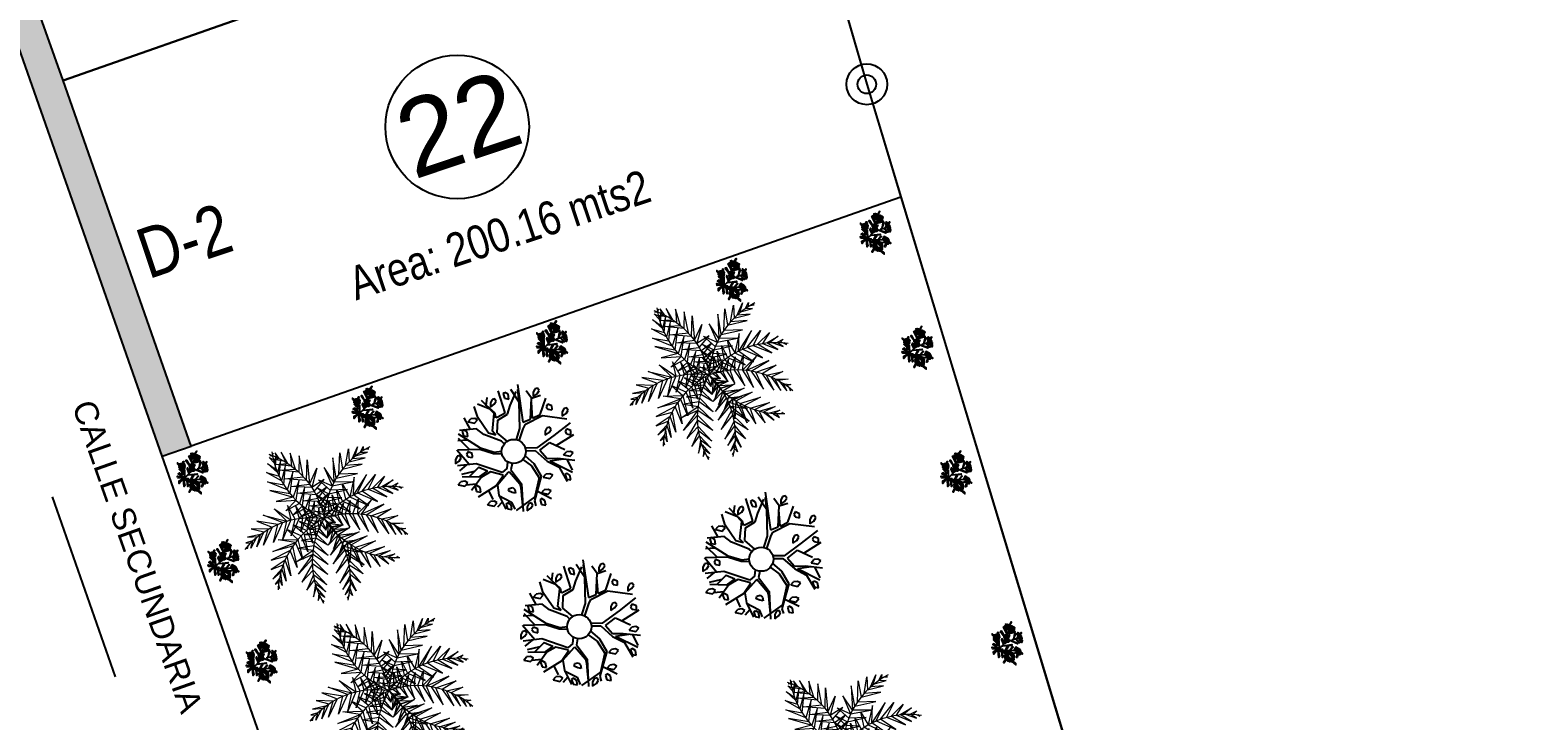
# Model space of a CAD drawing. Header units: metres. Extents: x 604533 to 608048, y 1310709 to 1311860.
# Drawn here: x 604725.62 to 604764.36, y 1311082.67 to 1311100.67 of the extents above; entities that cross this region are included whole.
import ezdxf

# ---------------------------------------------------------------- set-up
doc = ezdxf.new("R2010")
doc.units = ezdxf.units.M
doc.header["$LTSCALE"] = 0.0254
doc.header["$MEASUREMENT"] = 0
for name, color, linetype in [('ARBOLES', 102, 'Continuous'), ('CIRCULO', 1, 'Continuous'), ('FLORES', 7, 'Continuous'), ('MUEBLES', 1, 'Continuous'), ('PALME-1', 82, 'Continuous'), ('ROTULOS LOTES', 1, 'Continuous'), ('texto', 7, 'Continuous')]:
    doc.layers.add(name, color=color, linetype=linetype)
doc.styles.add('PUNTOS PI', font='arial.ttf', dxfattribs={"height": 8e-05})
doc.styles.add('ROTULOS', font='arial.ttf', dxfattribs={"height": 3})
doc.styles.add('TSN - Arial Narrow', font='ARIALN.TTF')

# ---------------------------------------------------------------- blocks, each defined once
blk = doc.blocks.new('A$C48C97B70')
at = {"layer": 'PALME-1', "lineweight": 5}
for p, q in [((2.072, 6.54), (2.171, 6.533)), ((2.216, 6.497), (2.072, 6.54)), ((2.109, 6.384), (2.41, 6.325)), ((2.556, 6.176), (2.109, 6.384)), ((2.171, 6.148), (2.687, 6.026)), ((2.793, 5.89), (2.171, 6.148)), ((2.315, 6.6), (2.309, 6.418)), ((2.41, 6.325), (2.315, 6.6)), ((2.552, 6.547), (2.605, 6.122)), ((2.687, 6.026), (2.552, 6.547)), ((2.903, 6.407), (2.793, 5.89)), ((2.912, 5.72), (2.903, 6.407)), ((3.221, 6.198), (3.009, 5.561)), ((3.129, 5.334), (3.221, 6.198)), ((2.251, 5.877), (2.912, 5.72)), ((3.009, 5.561), (2.251, 5.877)), ((2.388, 5.472), (3.129, 5.334)), ((3.21, 5.152), (2.388, 5.472)), ((3.21, 5.152), (3.477, 5.948)), ((3.477, 5.948), (3.277, 4.976)), ((3.277, 4.976), (3.756, 5.506)), ((3.756, 5.506), (3.328, 4.818)), ((2.535, 5.1), (3.277, 4.976)), ((3.328, 4.818), (2.535, 5.1)), ((3.909, 4.977), (3.328, 4.818)), ((3.377, 4.635), (3.909, 4.977)), ((1.109, 4.315), (1.959, 3.803)), ((1.771, 3.798), (1.109, 4.315)), ((1.619, 4.431), (2.125, 3.798)), ((1.959, 3.803), (1.619, 4.431)), ((2.169, 4.399), (2.125, 3.798)), ((2.314, 3.783), (2.169, 4.399)), ((2.483, 4.305), (2.467, 3.763)), ((2.621, 3.736), (2.483, 4.305)), ((2.683, 4.767), (3.377, 4.635)), ((3.409, 4.484), (2.683, 4.767)), ((2.871, 4.392), (3.435, 4.33)), ((3.454, 4.176), (2.871, 4.392)), ((3.925, 4.65), (3.409, 4.484)), ((3.435, 4.33), (3.925, 4.65)), ((3.893, 4.364), (3.454, 4.176)), ((3.464, 4.032), (3.893, 4.364)), ((3.945, 3.747), (4.03, 4.282)), ((4.03, 4.282), (4.076, 3.806)), ((4.221, 3.864), (4.266, 4.448)), ((4.266, 4.448), (4.368, 3.915)), ((4.516, 3.959), (4.561, 4.59)), ((4.561, 4.59), (4.7, 4.004)), ((5.099, 4.709), (4.7, 4.004)), ((4.863, 4.035), (5.099, 4.709)), ((5.621, 4.675), (4.863, 4.035)), ((5.049, 4.06), (5.621, 4.675)), ((5.248, 4.076), (5.963, 4.571)), ((5.963, 4.571), (5.505, 4.079)), ((5.691, 4.07), (6.298, 4.391)), ((6.298, 4.391), (5.897, 4.047)), ((0.236, 3.642), (0.655, 3.551)), ((0.772, 3.596), (0.236, 3.642)), ((0.485, 3.926), (0.936, 3.651)), ((1.136, 3.706), (0.485, 3.926)), ((0.936, 3.651), (0.485, 3.15)), ((1.318, 3.745), (0.768, 3.135)), ((0.768, 3.135), (1.136, 3.706)), ((0.788, 4.157), (1.318, 3.745)), ((1.572, 3.782), (0.788, 4.157)), ((1.771, 3.798), (1.195, 3.13)), ((1.195, 3.13), (1.572, 3.782)), ((1.595, 3.144), (1.959, 3.803)), ((2.125, 3.798), (1.595, 3.144)), ((1.958, 3.173), (2.314, 3.783)), ((2.467, 3.763), (1.958, 3.173)), ((2.375, 3.225), (2.621, 3.736)), ((2.773, 3.702), (2.375, 3.225)), ((2.661, 3.273), (2.911, 3.665)), ((3.027, 3.628), (2.661, 3.273)), ((2.742, 4.179), (2.773, 3.702)), ((2.911, 3.665), (2.742, 4.179)), ((2.956, 4.034), (3.027, 3.628)), ((3.19, 3.57), (2.956, 4.034)), ((3.012, 4.138), (3.464, 4.032)), ((3.469, 3.911), (3.012, 4.138)), ((3.181, 3.857), (3.468, 3.739)), ((3.462, 3.617), (3.181, 3.857)), ((3.468, 3.739), (3.827, 4.113)), ((3.827, 4.113), (3.469, 3.911)), ((3.685, 3.61), (3.842, 4.104)), ((3.842, 4.104), (3.836, 3.693)), ((3.836, 3.693), (4.254, 3.401)), ((4.254, 3.401), (3.945, 3.747)), ((4.076, 3.806), (4.544, 3.399)), ((4.544, 3.399), (4.221, 3.864)), ((4.368, 3.915), (4.964, 3.413)), ((4.964, 3.413), (4.516, 3.959)), ((4.7, 4.004), (5.327, 3.442)), ((5.327, 3.442), (4.863, 4.035)), ((5.049, 4.06), (5.724, 3.492)), ((5.724, 3.492), (5.248, 4.076)), ((5.505, 4.079), (6.145, 3.565)), ((6.145, 3.565), (5.691, 4.07)), ((5.897, 4.047), (6.422, 3.625)), ((6.068, 4.019), (6.59, 4.15)), ((6.422, 3.625), (6.068, 4.019)), ((6.59, 4.15), (6.19, 3.993)), ((6.261, 3.976), (6.658, 3.683)), ((6.462, 3.919), (6.749, 3.967)), ((6.658, 3.683), (6.462, 3.919)), ((6.749, 3.967), (6.592, 3.874)), ((6.706, 3.831), (6.813, 3.725)), ((6.813, 3.725), (6.759, 3.809)), ((0.172, 3.309), (0.083, 3.188)), ((0.083, 3.188), (0.123, 3.278)), ((0.108, 3.437), (0.277, 3.37)), ((0.398, 3.434), (0.108, 3.437)), ((0.588, 3.523), (0.242, 3.171)), ((0.242, 3.171), (0.398, 3.434)), ((0.485, 3.15), (0.772, 3.596)), ((2.517, 3.065), (2.973, 2.919)), ((3.058, 3.034), (2.517, 3.065)), ((3.248, 3.258), (2.731, 3.212)), ((2.731, 3.212), (3.134, 3.129)), ((2.982, 3.339), (3.19, 3.57)), ((3.302, 3.524), (2.982, 3.339)), ((3.331, 2.658), (3.058, 3.034)), ((3.134, 3.129), (3.331, 2.658)), ((3.387, 2.981), (3.248, 3.258)), ((3.333, 3.347), (3.387, 2.981)), ((3.534, 3.189), (3.34, 2.708)), ((3.34, 2.708), (3.598, 3.029)), ((3.494, 3.304), (3.845, 3.186)), ((3.845, 3.186), (3.534, 3.189)), ((3.581, 3.546), (3.927, 3.415)), ((3.598, 3.029), (4.106, 2.989)), ((3.927, 3.415), (3.685, 3.61)), ((2.103, 2.613), (2.646, 2.352)), ((2.729, 2.522), (2.103, 2.613)), ((2.305, 2.87), (2.804, 2.657)), ((2.885, 2.79), (2.305, 2.87)), ((3.166, 1.967), (2.729, 2.522)), ((2.804, 2.657), (3.166, 1.967)), ((3.27, 2.374), (2.885, 2.79)), ((2.973, 2.919), (3.27, 2.374)), ((3.647, 2.918), (3.373, 2.451)), ((3.373, 2.451), (3.71, 2.789)), ((3.785, 2.652), (3.45, 2.173)), ((3.45, 2.173), (3.866, 2.519)), ((4.106, 2.989), (3.647, 2.918)), ((3.71, 2.789), (4.331, 2.805)), ((4.331, 2.805), (3.785, 2.652)), ((3.866, 2.519), (4.646, 2.527)), ((4.646, 2.527), (3.953, 2.391)), ((1.792, 1.596), (2.581, 2.199)), ((2.516, 2.023), (1.792, 1.596)), ((2.457, 1.832), (1.821, 1.24)), ((1.871, 2.113), (2.646, 2.352)), ((2.581, 2.199), (1.871, 2.113)), ((2.926, 1.242), (2.457, 1.832)), ((2.516, 2.023), (2.926, 1.242)), ((3.06, 1.619), (2.581, 2.199)), ((2.646, 2.352), (3.06, 1.619)), ((3.953, 2.391), (3.586, 1.876)), ((3.586, 1.876), (4.066, 2.239)), ((3.926, 1.441), (4.066, 2.239)), ((4.172, 2.112), (3.926, 1.441)), ((4.066, 2.239), (4.908, 2.274)), ((4.908, 2.274), (4.172, 2.112)), ((4.35, 1.136), (4.172, 2.112)), ((4.3, 1.974), (5.183, 1.983)), ((4.3, 1.974), (4.35, 1.136)), ((5.183, 1.983), (4.444, 1.835)), ((4.444, 1.835), (4.68, 0.999)), ((1.821, 1.24), (2.399, 1.582)), ((2.369, 1.398), (1.925, 0.874)), ((2.764, 0.846), (2.369, 1.398)), ((2.399, 1.582), (2.764, 0.846)), ((4.68, 0.999), (4.639, 1.669)), ((4.639, 1.669), (5.461, 1.659)), ((5.461, 1.659), (4.789, 1.558)), ((4.789, 1.558), (5.053, 0.924)), ((5.053, 0.924), (4.963, 1.444)), ((4.963, 1.444), (5.636, 1.437)), ((5.636, 1.437), (5.112, 1.358)), ((5.112, 1.358), (5.431, 0.925)), ((5.431, 0.925), (5.223, 1.3)), ((5.289, 1.268), (5.782, 1.241)), ((5.782, 1.241), (5.48, 1.184)), ((1.925, 0.874), (2.347, 1.192)), ((2.338, 1.019), (2.097, 0.538)), ((2.097, 0.538), (2.337, 0.894)), ((2.351, 0.612), (2.242, 0.343)), ((2.647, 0.589), (2.338, 1.019)), ((2.338, 0.821), (2.539, 0.37)), ((2.347, 1.192), (2.647, 0.589)), ((2.539, 0.37), (2.351, 0.612)), ((5.48, 1.184), (5.67, 0.964)), ((5.67, 0.964), (5.609, 1.136)), ((5.724, 1.097), (5.874, 1.11)), ((5.874, 1.11), (5.78, 1.08)), ((2.242, 0.343), (2.366, 0.476)), ((2.384, 0.355), (2.464, 0.229)), ((2.464, 0.229), (2.394, 0.298))]:
    blk.add_line(p, q, dxfattribs=at)
for points in [[(2.17, 5.812), (1.897, 6.276), (2.16, 5.937)], [(2.155, 6.219), (2.027, 6.48), (2.16, 6.356)], [(2.156, 6.01), (2.325, 6.474), (2.155, 6.219)], [(2.17, 6.478), (2.241, 6.61), (2.176, 6.535)], [(2.191, 5.641), (2.448, 6.263), (2.17, 5.812)], [(2.346, 5.01), (1.67, 5.556), (2.271, 5.255)], [(2.227, 5.436), (1.748, 5.928), (2.191, 5.641)], [(2.271, 5.255), (2.584, 6.015), (2.227, 5.436)], [(2.418, 4.824), (2.773, 5.631), (2.346, 5.01)], [(4.393, 4.884), (4.496, 5.717), (4.256, 4.754)], [(4.545, 5.014), (4.834, 5.833), (4.75, 5.166)], [(4.907, 5.267), (5.211, 5.884), (5.087, 5.37)], [(5.087, 5.37), (5.76, 5.335), (5.242, 5.447)], [(5.242, 5.447), (5.588, 5.859), (5.357, 5.498)], [(5.424, 5.526), (5.918, 5.521), (5.621, 5.597)], [(5.621, 5.597), (5.824, 5.804), (5.752, 5.637)], [(5.87, 5.669), (6.018, 5.646), (5.926, 5.682)], [(2.418, 4.824), (1.666, 5.198), (2.495, 4.652)], [(2.57, 4.504), (2.932, 5.265), (2.495, 4.652)], [(2.749, 4.211), (3.062, 4.925), (2.665, 4.34)], [(4.019, 4.489), (3.686, 5.027), (4.142, 4.634)], [(4.256, 4.754), (4.053, 5.439), (4.142, 4.634)], [(4.393, 4.884), (5.273, 4.819), (4.545, 5.014)], [(4.75, 5.166), (5.571, 5.125), (4.907, 5.267)], [(2.495, 4.652), (1.781, 4.688), (2.57, 4.504)], [(2.665, 4.34), (2.047, 4.205), (2.57, 4.504)], [(2.936, 3.961), (3.195, 4.526), (2.84, 4.084)], [(3.112, 3.763), (3.275, 4.247), (3.03, 3.852)], [(3.681, 3.983), (3.437, 4.467), (3.752, 4.108)], [(3.836, 4.239), (3.531, 4.739), (3.925, 4.367)], [(3.752, 4.108), (4.371, 4.052), (3.836, 4.239)], [(3.925, 4.367), (4.703, 4.31), (4.019, 4.489)], [(4.142, 4.634), (4.98, 4.546), (4.256, 4.754)], [(2.84, 4.084), (2.267, 3.963), (2.749, 4.211)], [(2.892, 3.311), (2.453, 3.629), (2.757, 3.26)], [(3.03, 3.852), (2.492, 3.783), (2.936, 3.961)], [(3.173, 3.397), (2.712, 3.637), (3.007, 3.35)], [(3.235, 3.642), (2.716, 3.653), (3.112, 3.763)], [(3.325, 3.56), (3.354, 3.929), (3.235, 3.642)], [(3.551, 3.72), (3.388, 4.212), (3.624, 3.876)], [(3.504, 3.607), (3.861, 3.703), (3.551, 3.72)], [(3.624, 3.876), (4.134, 3.884), (3.681, 3.983)], [(3.73, 3.458), (4.128, 3.79), (3.902, 3.447)], [(4.023, 3.434), (4.383, 3.838), (4.165, 3.413)], [(4.318, 3.383), (4.671, 3.85), (4.469, 3.347)], [(4.618, 3.304), (4.996, 3.811), (4.797, 3.243)], [(2.039, 2.865), (1.395, 3.175), (2.176, 2.959)], [(2.338, 3.057), (1.86, 3.471), (2.176, 2.959)], [(2.614, 3.199), (2.169, 3.579), (2.474, 3.131)], [(2.474, 3.131), (2.407, 2.354), (2.338, 3.057)], [(2.757, 3.26), (2.714, 2.641), (2.614, 3.199)], [(3.007, 3.35), (2.918, 2.847), (2.892, 3.311)], [(3.291, 3.426), (3.14, 3.089), (3.173, 3.397)], [(3.645, 3.048), (3.314, 2.661), (3.689, 2.935)], [(3.524, 3.316), (3.359, 2.985), (3.577, 3.207)], [(3.577, 3.207), (4.054, 3.003), (3.645, 3.048)], [(3.608, 3.461), (3.828, 3.163), (3.73, 3.458)], [(3.902, 3.447), (4.096, 2.975), (4.023, 3.434)], [(4.165, 3.413), (4.34, 2.817), (4.318, 3.383)], [(4.469, 3.347), (4.701, 2.603), (4.618, 3.304)], [(4.951, 3.181), (5.513, 3.622), (4.797, 3.243)], [(4.797, 3.243), (5.023, 2.432), (4.951, 3.181)], [(5.122, 3.102), (5.935, 3.312), (4.951, 3.181)], [(5.122, 3.102), (5.384, 2.259), (5.298, 3.008)], [(5.298, 3.008), (6.166, 3.04), (5.516, 2.873)], [(1.737, 2.622), (0.883, 2.467), (1.554, 2.443)], [(1.889, 2.751), (1.05, 2.782), (2.039, 2.865)], [(1.554, 2.443), (1.465, 1.626), (1.429, 2.305)], [(1.889, 2.751), (1.814, 1.872), (1.737, 2.622)], [(2.176, 2.959), (2.13, 2.118), (2.039, 2.865)], [(3.815, 2.498), (3.259, 1.952), (3.845, 2.347)], [(3.735, 2.799), (3.284, 2.372), (3.778, 2.649)], [(3.689, 2.935), (4.213, 2.799), (3.735, 2.799)], [(3.778, 2.649), (4.355, 2.548), (3.815, 2.498)], [(5.516, 2.873), (5.778, 2.094), (5.667, 2.764)], [(5.667, 2.764), (6.352, 2.708), (5.829, 2.634)], [(5.829, 2.634), (6.043, 1.995), (5.957, 2.518)], [(5.957, 2.518), (6.468, 2.348), (6.047, 2.431)], [(1.198, 2.002), (0.737, 1.726), (1.13, 1.897)], [(1.429, 2.305), (0.772, 2.102), (1.299, 2.143)], [(1.092, 1.835), (1.018, 1.347), (0.99, 1.652)], [(1.299, 2.143), (1.227, 1.473), (1.198, 2.002)], [(3.872, 2.159), (3.253, 1.588), (3.887, 1.994)], [(3.845, 2.347), (4.468, 2.241), (3.872, 2.159)], [(3.887, 1.994), (4.536, 1.694), (3.872, 2.159)], [(3.895, 1.806), (4.452, 1.178), (3.887, 1.994)], [(6.097, 2.378), (6.274, 1.917), (6.236, 2.221)], [(6.236, 2.221), (6.503, 2.108), (6.321, 2.114)], [(6.394, 2.016), (6.426, 1.87), (6.427, 1.969)], [(0.99, 1.652), (0.753, 1.484), (0.93, 1.529)], [(0.88, 1.418), (0.879, 1.268), (0.858, 1.364)], [(3.895, 1.806), (3.264, 1.188), (3.891, 1.606)], [(3.87, 1.351), (3.296, 0.762), (3.843, 1.166)], [(3.891, 1.606), (4.315, 0.848), (3.87, 1.351)], [(3.8, 0.963), (3.329, 0.481), (3.756, 0.796)], [(3.694, 0.607), (3.365, 0.24), (3.618, 0.413)], [(3.756, 0.796), (3.836, 0.264), (3.718, 0.676)], [(3.843, 1.166), (4.104, 0.531), (3.8, 0.963)], [(3.507, 0.179), (3.392, 0.083), (3.48, 0.128)], [(3.618, 0.413), (3.639, 0.123), (3.562, 0.288)]]:
    blk.add_lwpolyline(points, dxfattribs=at)
for centre, start, end in [((5.589, 6.144), 171.01045, 231.44645), ((6.694, 2.334), 100.47619, 160.91219), ((4.041, 0.074), 99.94926, 160.38526), ((0.46, 1.763), 329.11631, 29.5523), ((3.594, 0.025), 32.00062, 92.43661)]:
    blk.add_arc(centre, 3.435, start, end, dxfattribs=at)
at = {"layer": 'PALME-1', "lineweight": 5, "extrusion": (0, 0, -1)}
for centre, major_axis, start_param, end_param in [((0.035, 3.843), (2.429, 2.429), -0.156897, 0.89791), ((5.421, 0.645), (-2.429, 2.429), 0.173647, 1.228454), ((1.947, 0.368), (-2.429, 2.429), 0.182844, 1.237651), ((5.771, 0.927), (2.429, 2.429), 3.700109, 4.754916), ((6.759, 4.372), (-2.429, 2.429), 4.173367, 5.228174)]:
    blk.add_ellipse(centre, major_axis=major_axis, ratio=1, start_param=start_param, end_param=end_param, dxfattribs=at)
blk = doc.blocks.new('p_arbol04')
at = {"layer": 'ARBOLES'}
for p, q in [((-0.623, 1.751), (-0.408, 2.362)), ((0.051, 1.875), (0.346, 2.362)), ((0.761, 1.696), (0.543, 2.316)), ((0.739, 1.388), (0.805, 2.293)), ((-1.98, 0.646), (-1.849, 1.574)), ((-1.07, 0.749), (-1.815, 1.547)), ((-1.138, 1.515), (-1.476, 1.85)), ((-1.41, 1.113), (-1.364, 1.898)), ((-1.003, 0.765), (-1.206, 2.042)), ((-0.408, 1.55), (-1.03, 2.13)), ((-0.375, 1.086), (-0.408, 1.55)), ((-0.178, 0.97), (0.051, 1.875)), ((0.772, 1.945), (1.1, 2.177)), ((0.778, 1.371), (0.783, 1.942)), ((1.121, 1.006), (1.721, 1.988)), ((2.581, 1.481), (1.362, 0.043)), ((1.984, 0.831), (2.181, 1.574)), ((-2.079, 0.738), (-2.537, 0.808)), ((-1.718, 0.414), (-2.406, 1.04)), ((-0.777, 0.094), (-1.07, 0.749)), ((-0.71, 0.11), (-1.003, 0.765)), ((-0.047, 0.205), (-0.375, 1.086)), ((-0.014, 0.623), (-0.178, 0.97)), ((-0.014, 0.623), (0.018, 0.878)), ((0.018, 0.878), (0.739, 1.388)), ((0.117, 0.646), (0.608, 1.04)), ((0.608, 1.04), (1.158, 0.873)), ((0.636, 1.196), (0.778, 1.371)), ((0.704, 1.166), (0.636, 1.196)), ((0.708, 1.165), (1.121, 1.006)), ((1.034, -0.05), (1.984, 0.831)), ((1.158, 0.873), (1.571, 1.059)), ((1.571, 1.059), (2.283, 1.298)), ((1.984, 0.831), (2.41, 1.295)), ((2.541, 0.507), (2.64, 0.947)), ((-2.489, -0.25), (-2.832, 0.066)), ((-2.144, -0.12), (-2.668, 0.507)), ((-2.077, 0.227), (-2.603, 0.599)), ((-1.768, 0.206), (-2.439, 0.251)), ((-1.768, 0.206), (-1.62, -0.236)), ((-1.194, -0.839), (-1.718, 0.414)), ((-0.515, -0.225), (-0.777, 0.094)), ((-0.425, -0.127), (-0.71, 0.11)), ((-0.057, 0.021), (-0.047, 0.205)), ((0.136, -0.002), (0.117, 0.646)), ((1.362, 0.043), (1.722, -0.143)), ((1.722, -0.143), (2.541, 0.507)), ((1.82, -0.189), (2.383, 0.381)), ((2.541, 0.507), (2.934, 0.275)), ((-2.046, -0.213), (-2.865, -0.282)), ((-1.62, -0.236), (-2.144, -0.12)), ((-1.554, -0.375), (-2.046, -0.213)), ((-1.259, -0.955), (-1.554, -0.375)), ((-0.866, -0.885), (-0.616, -0.706)), ((0.496, -0.29), (1.034, -0.05)), ((0.551, -0.431), (1.132, -0.189)), ((1.132, -0.189), (1.362, -0.12)), ((1.362, -0.12), (2.246, -0.468)), ((1.82, -0.189), (2.214, -0.352)), ((2.214, -0.352), (3, -0.027)), ((2.246, -0.468), (2.934, -1.488)), ((-1.882, -1.048), (-2.898, -0.746)), ((-2.313, -0.92), (-2.505, -1.372)), ((-2.144, -1.465), (-2.439, -2.184)), ((-1.816, -1.071), (-2.144, -1.465)), ((-1.259, -0.978), (-1.882, -1.048)), ((-0.995, -1.071), (-1.816, -1.071)), ((-0.866, -0.885), (-1.194, -0.839)), ((-0.925, -1.07), (-1.039, -1.872)), ((-0.995, -1.07), (-0.925, -1.07)), ((-0.803, -1.07), (-0.978, -1.928)), ((-0.803, -1.071), (-0.801, -1.071)), ((-0.53, -0.911), (-0.801, -1.071)), ((-0.036, -1.178), (0.018, -1.72)), ((0.182, -1.14), (0.182, -1.72)), ((0.394, -1.003), (0.706, -1.349)), ((0.866, -1.332), (0.474, -0.903)), ((0.706, -1.349), (0.706, -2.138)), ((0.866, -1.332), (1.886, -1.558)), ((-2.287, -1.813), (-2.636, -1.813)), ((-2.153, -1.476), (-1.98, -2.161)), ((-1.98, -2.161), (-2.144, -2.509)), ((-0.978, -1.928), (-1.955, -2.892)), ((-1.152, -2.045), (-1.536, -2.447)), ((-1.039, -1.872), (-1.152, -2.045)), ((0.018, -1.72), (-0.178, -2.393)), ((0.182, -1.72), (-0.047, -2.416)), ((0.706, -2.138), (0.87, -2.787)), ((0.87, -1.512), (0.805, -2.045)), ((0.805, -2.045), (1.165, -2.44)), ((0.87, -1.512), (1.493, -1.628)), ((1.493, -1.628), (1.722, -2.416)), ((1.591, -1.966), (2.574, -2.254)), ((1.886, -1.558), (2.902, -1.744)), ((-1.03, -2.857), (-2.144, -2.602)), ((-1.525, -2.442), (-1.759, -2.685)), ((-0.047, -2.416), (-1.194, -2.973)), ((-0.178, -2.393), (-1.03, -2.857)), ((-0.735, -2.764), (-0.539, -3.53)), ((0.87, -2.787), (0.608, -3.553)), ((0.805, -2.231), (1.132, -3.437)), ((0.805, -2.231), (1.328, -2.67)), ((1.165, -2.44), (1.657, -3.135)), ((1.427, -2.811), (1.198, -3.367))]:
    blk.add_line(p, q, dxfattribs=at)
at = {"layer": 'ARBOLES', "color": 1}
for p, q in [((-0.965, 2.011), (-1.091, 1.802)), ((-1.091, 1.802), (-0.979, 1.616)), ((-0.979, 1.616), (-0.829, 1.802)), ((-0.965, 2.011), (-0.866, 1.988)), ((-0.829, 1.802), (-0.866, 1.988)), ((-0.431, 2.094), (-0.267, 1.802)), ((-0.431, 2.094), (-0.229, 2.094)), ((-0.267, 1.802), (-0.042, 1.802)), ((-0.079, 1.961), (-0.229, 2.094)), ((-0.042, 1.802), (-0.079, 1.961)), ((1.008, 1.882), (0.858, 1.749)), ((0.858, 1.749), (1.083, 1.696)), ((1.196, 1.935), (1.008, 1.882)), ((1.083, 1.696), (1.271, 1.722)), ((1.308, 1.855), (1.196, 1.935)), ((1.271, 1.722), (1.308, 1.855)), ((1.772, 1.719), (1.646, 1.51)), ((1.646, 1.51), (1.758, 1.324)), ((1.758, 1.324), (1.908, 1.51)), ((1.772, 1.719), (1.87, 1.696)), ((1.908, 1.51), (1.87, 1.696)), ((-2.254, 1.324), (-2.404, 1.191)), ((-2.404, 1.191), (-2.179, 1.138)), ((-2.066, 1.377), (-2.254, 1.324)), ((-2.179, 1.138), (-1.991, 1.165)), ((-1.954, 1.298), (-2.066, 1.377)), ((-1.991, 1.165), (-1.954, 1.298)), ((-1.691, 1.085), (-1.729, 0.953)), ((-1.729, 0.953), (-1.616, 0.767)), ((-1.541, 1.112), (-1.691, 1.085)), ((-1.616, 0.767), (-1.579, 0.793)), ((-1.579, 0.793), (-1.466, 0.899)), ((-1.466, 0.899), (-1.541, 1.112)), ((-3.093, 0.395), (-2.928, 0.103)), ((-3.093, 0.395), (-2.891, 0.395)), ((-2.928, 0.103), (-2.703, 0.103)), ((-2.741, 0.262), (-2.891, 0.395)), ((-2.703, 0.103), (-2.741, 0.262)), ((2.808, 0.634), (2.658, 0.501)), ((2.658, 0.501), (2.883, 0.448)), ((2.995, 0.687), (2.808, 0.634)), ((2.883, 0.448), (3.07, 0.475)), ((3.108, 0.608), (2.995, 0.687)), ((3.07, 0.475), (3.108, 0.608)), ((-2.614, -0.298), (-2.741, -0.507)), ((-2.741, -0.507), (-2.628, -0.693)), ((-2.628, -0.693), (-2.479, -0.507)), ((-2.614, -0.298), (-2.516, -0.322)), ((-2.479, -0.507), (-2.516, -0.322)), ((2.695, -0.322), (2.658, -0.454)), ((2.658, -0.454), (2.77, -0.64)), ((2.845, -0.295), (2.695, -0.322)), ((2.77, -0.64), (2.808, -0.613)), ((2.808, -0.613), (2.92, -0.507)), ((2.92, -0.507), (2.845, -0.295)), ((-2.868, -1.357), (-2.703, -1.649)), ((-2.868, -1.357), (-2.666, -1.357)), ((-2.516, -1.489), (-2.666, -1.357)), ((1.758, -1.091), (1.608, -1.224)), ((1.608, -1.224), (1.833, -1.277)), ((1.945, -1.038), (1.758, -1.091)), ((1.833, -1.277), (2.02, -1.251)), ((2.058, -1.118), (1.945, -1.038)), ((2.02, -1.251), (2.058, -1.118)), ((3.033, -1.091), (2.883, -1.224)), ((2.883, -1.224), (3.108, -1.277)), ((3.22, -1.038), (3.033, -1.091)), ((3.108, -1.277), (3.295, -1.251)), ((3.333, -1.118), (3.22, -1.038)), ((3.295, -1.251), (3.333, -1.118)), ((-2.703, -1.649), (-2.479, -1.649)), ((-2.479, -1.649), (-2.516, -1.489)), ((-2.239, -2.024), (-2.366, -2.233)), ((-2.239, -2.024), (-2.141, -2.047)), ((-2.104, -2.233), (-2.141, -2.047)), ((-1.669, -1.683), (-1.552, -1.621)), ((-1.61, -1.869), (-1.669, -1.683)), ((-1.523, -2.014), (-1.61, -1.869)), ((-1.552, -1.621), (-1.406, -1.724)), ((-1.406, -1.869), (-1.523, -2.014)), ((-1.406, -1.724), (-1.406, -1.869)), ((2.395, -1.834), (2.358, -1.967)), ((2.358, -1.967), (2.47, -2.153)), ((2.545, -1.808), (2.395, -1.834)), ((2.47, -2.153), (2.508, -2.126)), ((2.508, -2.126), (2.62, -2.02)), ((2.62, -2.02), (2.545, -1.808)), ((-2.366, -2.233), (-2.254, -2.418)), ((-2.254, -2.418), (-2.104, -2.233)), ((-1.654, -2.896), (-1.804, -3.029)), ((-1.466, -2.843), (-1.654, -2.896)), ((-1.354, -2.923), (-1.466, -2.843)), ((-1.391, -3.055), (-1.354, -2.923)), ((-0.019, -2.525), (0.146, -2.817)), ((-0.019, -2.525), (0.183, -2.525)), ((0.146, -2.817), (0.371, -2.817)), ((0.333, -2.657), (0.183, -2.525)), ((0.371, -2.817), (0.333, -2.657)), ((1.481, -2.551), (1.646, -2.843)), ((1.481, -2.551), (1.683, -2.551)), ((1.646, -2.843), (1.87, -2.843)), ((1.833, -2.684), (1.683, -2.551)), ((1.87, -2.843), (1.833, -2.684)), ((-1.804, -3.029), (-1.579, -3.082)), ((-1.579, -3.082), (-1.391, -3.055)), ((-1.194, -2.973), (-1.325, -3.182)), ((-0.979, -3.162), (-1.091, -3.347)), ((-1.091, -3.347), (-0.979, -3.533)), ((-0.866, -3.162), (-0.979, -3.135)), ((-0.979, -3.533), (-0.829, -3.347)), ((-0.829, -3.347), (-0.866, -3.162)), ((-0.656, -2.976), (-0.491, -3.268)), ((-0.656, -2.976), (-0.454, -2.976)), ((-0.491, -3.268), (-0.267, -3.268)), ((-0.304, -3.109), (-0.454, -2.976)), ((-0.267, -3.268), (-0.304, -3.109)), ((0.797, -3.245), (0.671, -3.454)), ((0.671, -3.454), (0.783, -3.639)), ((0.783, -3.639), (0.933, -3.454)), ((0.797, -3.245), (0.896, -3.268)), ((0.933, -3.454), (0.896, -3.268))]:
    blk.add_line(p, q, dxfattribs=at)
at = {"layer": 'ARBOLES'}
blk.add_circle((-0.03, -0.578), 0.6, dxfattribs=at)
blk = doc.blocks.new('FLORES-1')
at = {"color": 86, "linetype": 'Continuous'}
for p, q in [((-0.159, 0.155), (-0.182, 0.283)), ((0.05, 0.385), (0.045, 0.422)), ((0.05, 0.382), (0.061, 0.281)), ((0.054, 0.385), (0.068, 0.419)), ((0.23, 0.294), (0.188, 0.231)), ((-0.188, 0.272), (-0.183, 0.181)), ((-0.183, 0.181), (-0.159, 0.155)), ((-0.141, 0.099), (-0.027, -0.013)), ((-0.074, 0.088), (-0.105, 0.101)), ((-0.064, 0.077), (-0.101, 0.09)), ((0.056, 0.146), (-0.002, 0.01)), ((0.168, 0.017), (0.07, -0.012)), ((0.168, 0.017), (0.196, 0.029))]:
    blk.add_line(p, q, dxfattribs=at)
at = {"color": 1, "linetype": 'Continuous'}
for p, q in [((-0.183, 0.183), (-0.196, 0.169)), ((0.056, 0.146), (0.064, 0.192)), ((0.069, 0.177), (0.069, 0.199))]:
    blk.add_line(p, q, dxfattribs=at)
at = {"color": 86, "linetype": 'Continuous'}
for points in [[(-0.219, 0.287), (-0.27, 0.256), (-0.269, 0.243), (-0.208, 0.289)], [(-0.217, 0.356), (-0.235, 0.368), (-0.251, 0.364), (-0.223, 0.355)], [(-0.17, 0.299), (-0.144, 0.266), (-0.019, -0.02)], [(-0.136, 0.247), (-0.09, 0.317), (-0.09, 0.296), (-0.132, 0.248)], [(0.062, 0.261), (-0.009, 0.344), (-0.042, 0.357), (0.067, 0.244)], [(0.041, 0.367), (-0.039, 0.398), (-0.032, 0.385), (0.038, 0.363)], [(0.078, 0.41), (0.053, 0.382)], [(0.06, 0.318), (0.146, 0.399), (0.146, 0.372), (0.056, 0.312)], [(0.062, 0.168), (0.163, 0.241), (0.154, 0.275), (0.06, 0.167)], [(0.102, 0.471), (0.12, 0.499), (0.122, 0.485), (0.114, 0.464)], [(0.194, 0.245), (0.178, 0.395), (0.192, 0.388), (0.198, 0.257), (0.217, 0.334), (0.218, 0.299), (0.203, 0.259)], [(0.333, 0.356), (0.368, 0.404), (0.371, 0.393), (0.338, 0.35)], [(-0.3, 0.135), (-0.385, 0.181), (-0.363, 0.19), (-0.305, 0.159)], [(-0.223, 0.04), (-0.262, -0.01), (-0.273, -0.009), (-0.233, 0.049)], [(-0.078, 0.029), (-0.159, 0.014), (-0.167, 0.003), (-0.073, 0.029)], [(-0.104, 0.181), (-0.069, 0.258), (-0.065, 0.242), (-0.102, 0.175)], [(-0.071, 0.106), (-0.022, 0.181), (-0.019, 0.155), (-0.068, 0.101)], [(0.004, -0.008), (-0.032, 0.064), (-0.046, 0.045), (0.001, -0.001)], [(0.024, 0.093), (-0.016, 0.254), (-0.03, 0.244), (0.026, 0.082)], [(-0.003, 0.006), (0.12, -0.041), (0.116, -0.073), (0.006, -0.002)], [(0, 0.014), (0.133, 0.064), (0.132, 0.042), (0.004, 0.013)], [(0.044, 0.117), (0.149, 0.129), (0.134, 0.111), (0.045, 0.114)], [(0.129, 0.002), (0.184, -0.022), (0.193, -0.017), (0.134, 0.002)], [(0.179, 0.183), (0.282, 0.17), (0.286, 0.151), (0.178, 0.18)], [(0.196, 0.245), (0.339, 0.231), (0.342, 0.253), (0.198, 0.247)], [(0.262, 0.015), (0.304, -0.01), (0.288, -0.016), (0.26, 0.004)], [(0.264, 0.078), (0.276, 0.111), (0.287, 0.094), (0.268, 0.079)], [(-0.019, -0.02), (-0.132, -0.038), (-0.144, -0.059), (-0.021, -0.02)], [(0.01, -0.004), (-0.054, -0.123), (-0.011, -0.107), (0.004, -0.008)], [(0.006, -0.002), (0.047, -0.107), (0.08, -0.101), (0.01, -0.004)]]:
    blk.add_lwpolyline(points, dxfattribs=at)
at = {"color": 1, "linetype": 'Continuous'}
for points in [[(-0.157, 0.318), (-0.107, 0.327), (-0.161, 0.329), (-0.128, 0.346), (-0.163, 0.335), (-0.148, 0.355), (-0.167, 0.338), (-0.169, 0.36), (-0.176, 0.339), (-0.18, 0.36), (-0.181, 0.338), (-0.191, 0.359), (-0.192, 0.336), (-0.209, 0.354), (-0.2, 0.336), (-0.227, 0.342), (-0.209, 0.328), (-0.239, 0.333), (-0.212, 0.32), (-0.244, 0.321), (-0.209, 0.317), (-0.238, 0.301), (-0.202, 0.317), (-0.228, 0.286), (-0.194, 0.311), (-0.202, 0.277), (-0.182, 0.31), (-0.176, 0.275), (-0.173, 0.31), (-0.152, 0.282), (-0.163, 0.32), (-0.123, 0.296), (-0.161, 0.315)], [(0.084, 0.441), (0.152, 0.44), (0.085, 0.447), (0.124, 0.455), (0.072, 0.453), (0.087, 0.468), (0.06, 0.456), (0.064, 0.474), (0.051, 0.456), (0.05, 0.474), (0.045, 0.457), (0.036, 0.47), (0.04, 0.457), (0.023, 0.465), (0.033, 0.457), (0.015, 0.47), (0.017, 0.454), (-0.001, 0.459), (0.011, 0.451), (-0.017, 0.462), (-0.001, 0.45), (-0.035, 0.448), (-0.004, 0.442), (-0.047, 0.437), (0.006, 0.44), (-0.037, 0.419), (0.016, 0.439), (-0.004, 0.418), (0.022, 0.443), (0.016, 0.409), (0.033, 0.442), (0.036, 0.418), (0.042, 0.442), (0.05, 0.41), (0.048, 0.441), (0.076, 0.417), (0.065, 0.439), (0.107, 0.412), (0.074, 0.44), (0.127, 0.42), (0.089, 0.442)], [(0.271, 0.347), (0.243, 0.307), (0.28, 0.334), (0.258, 0.297), (0.289, 0.324), (0.268, 0.282), (0.294, 0.316), (0.29, 0.273), (0.305, 0.315), (0.317, 0.258), (0.315, 0.304), (0.35, 0.265), (0.327, 0.307), (0.374, 0.287), (0.344, 0.313), (0.369, 0.309), (0.332, 0.326), (0.352, 0.33), (0.324, 0.336), (0.331, 0.347), (0.316, 0.346), (0.319, 0.362), (0.304, 0.362), (0.306, 0.384), (0.293, 0.373), (0.294, 0.392), (0.278, 0.386), (0.273, 0.409), (0.265, 0.386), (0.251, 0.419), (0.262, 0.377), (0.224, 0.401), (0.259, 0.375), (0.21, 0.378), (0.259, 0.367), (0.215, 0.357), (0.268, 0.358), (0.22, 0.342), (0.271, 0.351), (0.226, 0.329), (0.266, 0.341)], [(-0.161, 0.17), (-0.138, 0.187), (-0.16, 0.156), (-0.125, 0.173), (-0.153, 0.149), (-0.107, 0.154), (-0.149, 0.14), (-0.102, 0.131), (-0.151, 0.128), (-0.104, 0.11), (-0.151, 0.116), (-0.105, 0.094), (-0.159, 0.11), (-0.131, 0.072), (-0.17, 0.108), (-0.151, 0.054), (-0.173, 0.105), (-0.174, 0.045), (-0.182, 0.107), (-0.196, 0.04), (-0.198, 0.11), (-0.221, 0.046), (-0.215, 0.11), (-0.243, 0.051), (-0.228, 0.109), (-0.27, 0.068), (-0.238, 0.119), (-0.29, 0.093), (-0.248, 0.129), (-0.305, 0.123), (-0.257, 0.144), (-0.311, 0.148), (-0.257, 0.153), (-0.304, 0.169), (-0.253, 0.161), (-0.287, 0.186), (-0.248, 0.17), (-0.262, 0.201), (-0.24, 0.176), (-0.237, 0.213), (-0.23, 0.179), (-0.217, 0.217), (-0.218, 0.176), (-0.199, 0.215), (-0.205, 0.178), (-0.188, 0.215), (-0.195, 0.173)], [(-0.177, 0.172), (-0.183, 0.168), (-0.179, 0.175)], [(-0.169, 0.164), (-0.172, 0.161), (-0.169, 0.165)], [(-0.166, 0.196), (-0.161, 0.206), (-0.167, 0.2)], [(-0.161, 0.176), (-0.147, 0.195), (-0.163, 0.183)], [(0.079, 0.181), (0.071, 0.145), (0.07, 0.173)], [(0.081, 0.193), (0.082, 0.199), (0.083, 0.195)], [(0.099, 0.195), (0.086, 0.154), (0.085, 0.185)], [(0.149, 0.231), (0.179, 0.239), (0.147, 0.224), (0.194, 0.21), (0.144, 0.217), (0.19, 0.193), (0.15, 0.195), (0.17, 0.167), (0.12, 0.192), (0.135, 0.159), (0.112, 0.2), (0.11, 0.152), (0.101, 0.196)], [(0.225, 0.069), (0.258, 0.082), (0.237, 0.065), (0.264, 0.069), (0.237, 0.056), (0.266, 0.058), (0.237, 0.05), (0.272, 0.045), (0.243, 0.04), (0.273, 0.027), (0.245, 0.035), (0.257, 0.006), (0.236, 0.028), (0.245, -0.007), (0.232, 0.025), (0.222, -0.015), (0.224, 0.023), (0.2, -0.002), (0.211, 0.024), (0.176, 0.009), (0.206, 0.034), (0.159, 0.034), (0.197, 0.043), (0.157, 0.052), (0.192, 0.054), (0.163, 0.077), (0.196, 0.063), (0.188, 0.095), (0.202, 0.068), (0.213, 0.106), (0.218, 0.075), (0.244, 0.104), (0.229, 0.067)]]:
    blk.add_lwpolyline(points, dxfattribs=at)
at = {"color": 50, "linetype": 'Continuous'}
for points in [[(-0.161, 0.317), (-0.16, 0.319), (-0.16, 0.324), (-0.162, 0.328), (-0.169, 0.335), (-0.171, 0.336), (-0.182, 0.337), (-0.192, 0.335), (-0.203, 0.327), (-0.207, 0.32), (-0.204, 0.314), (-0.198, 0.311), (-0.188, 0.312), (-0.178, 0.313), (-0.167, 0.315), (-0.159, 0.317)], [(0.043, 0.454), (0.04, 0.455), (0.029, 0.455), (0.02, 0.453), (0.007, 0.451), (-0.004, 0.448), (-0.008, 0.445), (-0.004, 0.442), (0.015, 0.441), (0.033, 0.442), (0.055, 0.441), (0.069, 0.441), (0.084, 0.443), (0.081, 0.452), (0.067, 0.455), (0.053, 0.455), (0.039, 0.453)], [(0.278, 0.38), (0.271, 0.381), (0.263, 0.378), (0.262, 0.372), (0.268, 0.362), (0.275, 0.351), (0.288, 0.337), (0.301, 0.321), (0.317, 0.307), (0.326, 0.313), (0.322, 0.329), (0.315, 0.34), (0.307, 0.35), (0.294, 0.366), (0.28, 0.377)], [(0.117, 0.232), (0.11, 0.234), (0.1, 0.236), (0.088, 0.236), (0.074, 0.234), (0.063, 0.228), (0.054, 0.219), (0.051, 0.211), (0.054, 0.204), (0.063, 0.201), (0.08, 0.2), (0.086, 0.199)], [(0.104, 0.197), (0.108, 0.196), (0.124, 0.195), (0.137, 0.199), (0.144, 0.211), (0.139, 0.22), (0.136, 0.222)], [(0.231, 0.049), (0.23, 0.053), (0.227, 0.057), (0.219, 0.062), (0.207, 0.062), (0.2, 0.056), (0.204, 0.049), (0.207, 0.041), (0.214, 0.031), (0.224, 0.03), (0.232, 0.031), (0.237, 0.039), (0.234, 0.048), (0.23, 0.052)]]:
    blk.add_lwpolyline(points, dxfattribs=at)
blk.add_lwpolyline([(-0.175, 0.155), (-0.175, 0.155), (-0.179, 0.155), (-0.183, 0.156), (-0.186, 0.157), (-0.188, 0.159), (-0.19, 0.16), (-0.192, 0.161), (-0.195, 0.162), (-0.205, 0.167), (-0.215, 0.171), (-0.232, 0.17), (-0.243, 0.162), (-0.249, 0.153), (-0.246, 0.139), (-0.236, 0.123), (-0.222, 0.119), (-0.202, 0.116), (-0.186, 0.113), (-0.165, 0.111), (-0.156, 0.13), (-0.161, 0.146)], close=True, dxfattribs=at)
blk = doc.blocks.new('arbusto5')
at = {"layer": 'FLORES'}
blk.add_blockref('FLORES-1', (0.144, 0.059), dxfattribs=at)

msp = doc.modelspace()

# ---------------------------------------------------------------- hatches: boundary and pattern name
h = msp.add_hatch(color=256)
h.dxf.hatch_style = 1
h.paths.add_polyline_path([(604719.941, 1311111.956, -0.410936), (604721.457, 1311111.279), (604729.073, 1311089.55), (604729.829, 1311089.815), (604726.488, 1311099.347), (604723.179, 1311108.624), (604721.524, 1311113.344), (604709.821, 1311109.248), (604690.841, 1311102.604), (604690.841, 1311102.604), (604676.129, 1311097.454), (604663.417, 1311093.004), (604661, 1311099.897), (604660.249, 1311099.624), (604662.688, 1311092.665, 0.351788), (604663.68, 1311092.238)])

# ---------------------------------------------------------------- linework, layer by layer
for p, q in [((604729.073, 1311089.55, 100), (604721.458, 1311111.276, 100)), ((604726.488, 1311099.347, 100), (604745.49, 1311106.006, 100)), ((604745.49, 1311106.006, 100), (604747.449, 1311099.244, 100)), ((604729.829, 1311089.815, 100), (604726.488, 1311099.347, 100)), ((604747.449, 1311099.244, 100), (604748.339, 1311096.3, 100)), ((604748.339, 1311096.3, 100), (604729.829, 1311089.815, 100)), ((604748.339, 1311096.3, 100), (604760.34, 1311056.629, 100)), ((604729.073, 1311089.55, 100), (604729.829, 1311089.815, 100)), ((604732.37, 1311080.152, 100), (604729.073, 1311089.55, 100)), ((604726.204, 1311088.489, 100), (604727.849, 1311083.798, 100))]:
    msp.add_line(p, q)
at = {"elevation": 100}
msp.add_lwpolyline([(604679.851, 1311015.452), (604673.09, 1311025.03), (604657.946, 1311048.798), (604651.347, 1311058.97), (604644.153, 1311070.012), (604629.846, 1311092.067), (604626.467, 1311100.036), (604630.094, 1311101.927), (604640.034, 1311104.542), (604658.025, 1311107.867), (604680.837, 1311112.484), (604709.772, 1311117.548), (604740.498, 1311123.233), (604747.449, 1311099.244), (604759.642, 1311058.879), (604764.357, 1311043.676), (604729.697, 1311032.135), (604722.407, 1311029.775), (604706.496, 1311024.399)], close=True, dxfattribs=at)
msp.add_lwpolyline([(604679.851, 1311015.452), (604673.09, 1311025.03), (604657.946, 1311048.798), (604651.347, 1311058.97), (604644.153, 1311070.012), (604629.846, 1311092.067), (604626.467, 1311100.036), (604630.094, 1311101.927), (604640.034, 1311104.542), (604658.025, 1311107.867), (604680.837, 1311112.484), (604709.772, 1311117.548), (604740.498, 1311123.233), (604747.449, 1311099.244), (604759.642, 1311058.879), (604764.357, 1311043.676), (604729.697, 1311032.135), (604722.407, 1311029.775), (604706.496, 1311024.399)], close=True, dxfattribs=at)
msp.add_lwpolyline([(604723.179, 1311108.624), (604742.747, 1311115.472), (604745.49, 1311106.006), (604726.488, 1311099.347), (604723.179, 1311108.624)], dxfattribs=at)
msp.add_circle((604736.767, 1311098.133, 100), 1.872)
at = {"layer": 'CIRCULO'}
for radius in [0.532, 0.243]:
    msp.add_circle((604747.449, 1311099.244, 100), radius, dxfattribs=at)

# ---------------------------------------------------------------- block references
at = {"layer": 'ARBOLES', "xscale": 0.5252973873501208, "yscale": 0.5252973873501208, "zscale": 0.5252973873501208, "rotation": 48.57546148509478}
for p in [(604738.023, 1311089.886, 100), (604744.479, 1311087.077, 100), (604739.732, 1311085.317, 100)]:
    msp.add_blockref('p_arbol04', p, dxfattribs=at)
at = {"layer": 'MUEBLES', "linetype": 'Continuous', "xscale": -1.417112015715407, "yscale": 1.417112015653402, "zscale": 1.417112015818895, "rotation": 292.0945270011677}
for p in [(604747.455, 1311095.007, 100), (604743.711, 1311093.778, 100), (604739.018, 1311092.15, 100), (604748.548, 1311092.008, 100), (604734.212, 1311090.444, 100), (604729.646, 1311088.758, 100), (604749.562, 1311088.758, 100), (604730.451, 1311086.447, 100), (604750.888, 1311084.303, 100), (604731.446, 1311083.83, 100)]:
    msp.add_blockref('arbusto5', p, dxfattribs=at)
at = {"layer": 'PALME-1', "xscale": -0.6407901816098653, "yscale": 0.6407901817001402, "zscale": 0.6407901816258526, "rotation": 61.92829961559158}
for p in [(604746.334, 1311092.579, 100), (604736.294, 1311088.831, 100), (604737.988, 1311084.351, 100), (604749.814, 1311082.886, 100)]:
    msp.add_blockref('A$C48C97B70', p, dxfattribs=at)

# ---------------------------------------------------------------- texts
at = {"linetype": 'Continuous', "lineweight": 25, "ltscale": 0.1, "attachment_point": 1, "rotation": 18.5755, "style": 'TSN - Arial Narrow'}
for s, insert, char_height, width in [('\\pi-2.62211,l4.37019,t4.37019;Area: 200.16 mts2', (604732.193, 1311093.876, 100), 0.87404, 14.13316), ('D-2', (604728.295, 1311095.402, 100), 1.3111, 21.19973)]:
    msp.add_mtext(s, dxfattribs=dict(at, insert=insert, char_height=char_height, width=width))
at = {"layer": 'ROTULOS LOTES', "style": 'ROTULOS'}
msp.add_text('22', height=2.0142, rotation=18.5755, dxfattribs=at).set_placement((604735.632, 1311096.754, 100))
at = {"layer": 'texto', "style": 'PUNTOS PI'}
msp.add_text('CALLE SECUNDARIA', height=0.61305, rotation=289.494, dxfattribs=at).set_placement((604726.715, 1311090.872, 100))

doc.saveas('drawing.dxf')
